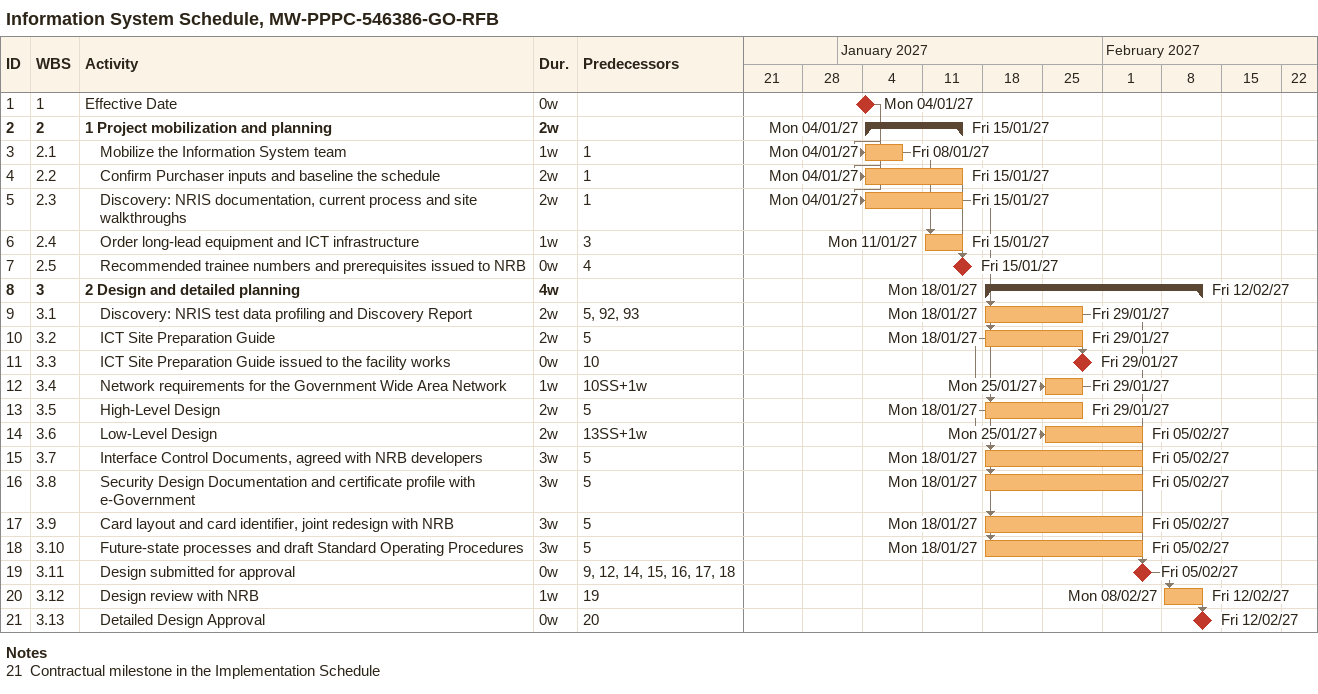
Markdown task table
Information System Schedule, MW-PPPC-546386-GO-RFB

| ID | WBS | Task | Duration | Start | Finish | Predecessors |
|---|---|---|---|---|---|---|
| 1 | 1 | Effective Date | 0w | 2027-01-04 | 2027-01-04 |  |
| 2 | 2 | **1 Project mobilization and planning** | 2w | 2027-01-04 | 2027-01-15 |  |
| 3 | 2.1 | Mobilize the Information System team | 1w | 2027-01-04 | 2027-01-08 | 1 |
| 4 | 2.2 | Confirm Purchaser inputs and baseline the schedule | 2w | 2027-01-04 | 2027-01-15 | 1 |
| 5 | 2.3 | Discovery: NRIS documentation, current process and site walkthroughs | 2w | 2027-01-04 | 2027-01-15 | 1 |
| 6 | 2.4 | Order long-lead equipment and ICT infrastructure | 1w | 2027-01-11 | 2027-01-15 | 3 |
| 7 | 2.5 | Recommended trainee numbers and prerequisites issued to NRB | 0w | 2027-01-15 | 2027-01-15 | 4 |
| 8 | 3 | **2 Design and detailed planning** | 4w | 2027-01-18 | 2027-02-12 |  |
| 9 | 3.1 | Discovery: NRIS test data profiling and Discovery Report | 2w | 2027-01-18 | 2027-01-29 | 5, 92, 93 |
| 10 | 3.2 | ICT Site Preparation Guide | 2w | 2027-01-18 | 2027-01-29 | 5 |
| 11 | 3.3 | ICT Site Preparation Guide issued to the facility works | 0w | 2027-01-29 | 2027-01-29 | 10 |
| 12 | 3.4 | Network requirements for the Government Wide Area Network | 1w | 2027-01-25 | 2027-01-29 | 10SS+1w |
| 13 | 3.5 | High-Level Design | 2w | 2027-01-18 | 2027-01-29 | 5 |
| 14 | 3.6 | Low-Level Design | 2w | 2027-01-25 | 2027-02-05 | 13SS+1w |
| 15 | 3.7 | Interface Control Documents, agreed with NRB developers | 3w | 2027-01-18 | 2027-02-05 | 5 |
| 16 | 3.8 | Security Design Documentation and certificate profile with e-Government | 3w | 2027-01-18 | 2027-02-05 | 5 |
| 17 | 3.9 | Card layout and card identifier, joint redesign with NRB | 3w | 2027-01-18 | 2027-02-05 | 5 |
| 18 | 3.10 | Future-state processes and draft Standard Operating Procedures | 3w | 2027-01-18 | 2027-02-05 | 5 |
| 19 | 3.11 | Design submitted for approval | 0w | 2027-02-05 | 2027-02-05 | 9, 12, 14, 15, 16, 17, 18 |
| 20 | 3.12 | Design review with NRB | 1w | 2027-02-08 | 2027-02-12 | 19 |
| 21 | 3.13 | Detailed Design Approval | 0w | 2027-02-12 | 2027-02-12 | 20 |

Notes
- 21: Contractual milestone in the Implementation Schedule
